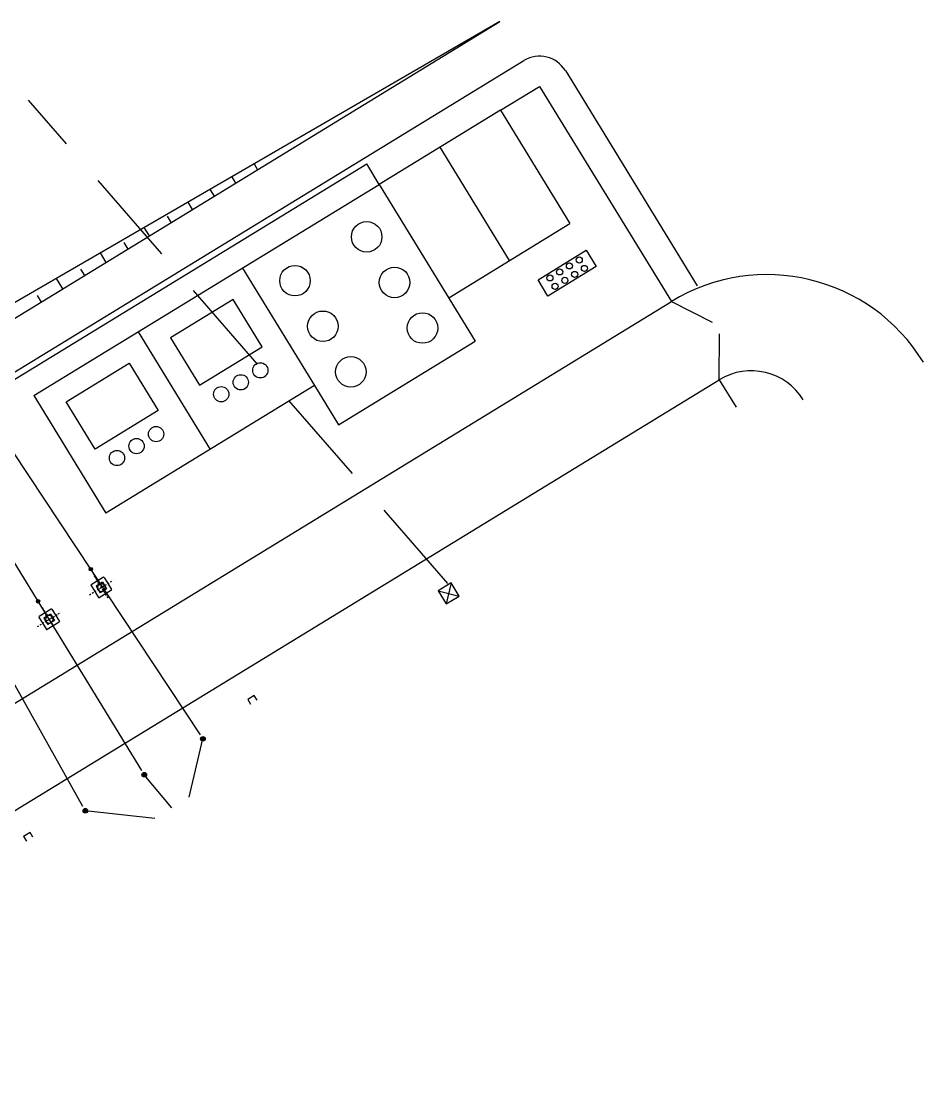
# Model space of a CAD drawing. Header units: millimetres. Extents: x 308437 to 311888, y 6841816 to 6843567.
# Drawn here: x 311677 to 311736, y 6841999.7 to 6842070.3 of the extents above; entities that cross this region are included whole.
import ezdxf

# ---------------------------------------------------------------- set-up
doc = ezdxf.new("R2010")
doc.units = ezdxf.units.MM
doc.linetypes.add('CENTER', pattern=[2, 1.25, -0.25, 0.25, -0.25])
doc.linetypes.add('DASHED', pattern=[19.05, 12.7, -6.35])
for name, color, linetype in [('06EJES', 1, 'CENTER'), ('C-EDIFICIOS', 94, 'Continuous'), ('C-ESTRUCTURA', 94, 'Continuous'), ('E-CIERROS', 40, 'Continuous'), ('E-CONDUCTOR', 40, 'Continuous'), ('E-EQUIPOS', 54, 'Continuous'), ('E-MALLA-TIERRA', 7, 'DASHED'), ('T-TOPOGRAFIA', 60, 'Continuous'), ('T-VIAS', 94, 'Continuous')]:
    doc.layers.add(name, color=color, linetype=linetype)
doc.linetypes.add('CERCO', pattern='A,5,["X",Standard,S=1.8,R=0,X=-1.8,Y=-0.9],5', length=10)

# ---------------------------------------------------------------- blocks, each defined once
blk = doc.blocks.new('conex')
at = {"layer": 'E-CONDUCTOR'}
h = blk.add_hatch(color=256, dxfattribs=at)
h.dxf.hatch_style = 1
h.paths.add_polyline_path([(-150, 0, 1), (150, 0, 1)])
blk.add_circle((0, 0), 150, dxfattribs=at)
blk = doc.blocks.new('Transf._Pot._Disp._Planta')
at = {"layer": '06EJES', "ltscale": 0.08}
for p, q in [((0, -900), (0, 900)), ((-900, 0), (900, 0)), ((0, -250), (0, 250)), ((0, -250), (0, 250)), ((250, 0), (-250, 0))]:
    blk.add_line(p, q, dxfattribs=at)
at = {"layer": 'E-EQUIPOS', "linetype": 'Continuous'}
for p, q in [((-500, 470), (-470, 500)), ((-500, -470), (-500, 470)), ((470, 500), (-470, 500)), ((-250, -250), (-250, 250)), ((250, 250), (-250, 250)), ((250, -250), (250, 250)), ((470, 500), (500, 470)), ((500, -470), (500, 470)), ((-500, -470), (-470, -500)), ((470, -500), (-470, -500)), ((250, -250), (-250, -250)), ((-50, -250), (-50, -350)), ((50, -350), (-50, -350)), ((50, -250), (50, -350)), ((500, -470), (470, -500))]:
    blk.add_line(p, q, dxfattribs=at)
blk.add_circle((0, 0), 250, dxfattribs=at)
blk = doc.blocks.new('Parrón')
at = {"layer": 'E-CONDUCTOR'}
h = blk.add_hatch(color=256, dxfattribs=at)
h.dxf.hatch_style = 1
h.paths.add_polyline_path([(43.865, 13.001, 0.403689), (43.756, 13.113), (43.748, 12.889, 0.424817)])
h.paths.add_polyline_path([(43.756, 13.113, 0.424817), (43.64, 13.001, 0.403689), (43.748, 12.889)])
h = blk.add_hatch(color=256, dxfattribs=at)
h.dxf.hatch_style = 1
h.paths.add_polyline_path([(47.906, 12.998, 0.403689), (47.798, 13.11), (47.79, 12.886, 0.424817)])
h.paths.add_polyline_path([(47.798, 13.11, 0.424817), (47.681, 12.998, 0.403689), (47.79, 12.886)])
at = {"layer": 'C-EDIFICIOS', "linetype": 'Continuous'}
for points in [[(86.352, 24.636), (77.052, 24.636)], [(81.702, 24.636), (81.702, 15.936)], [(86.352, 24.636), (86.352, 15.936)], [(77.052, 15.936), (86.352, 15.936)]]:
    blk.add_lwpolyline(points, dxfattribs=at)
at = {"layer": 'C-ESTRUCTURA'}
for p, q in [((66.443, -0.089), (67.443, -1.089)), ((67.443, -0.089), (66.443, -1.089))]:
    blk.add_line(p, q, dxfattribs=at)
for points in [[(35.402, 0), (35.402, 0.361), (34.902, 0.361), (34.902, 0)], [(52.602, 0), (52.602, 0.361), (52.102, 0.361), (52.102, 0)]]:
    blk.add_lwpolyline(points, dxfattribs=at)
blk.add_lwpolyline([(66.443, -0.089), (66.443, -1.089), (67.443, -1.089), (67.443, -0.089)], close=True, dxfattribs=at)
at = {"layer": 'E-CIERROS', "linetype": 'CERCO', "ltscale": 0.75}
for points in [[(48.902, 26.211), (77.052, 26.211)], [(50.552, 24.636), (77.052, 24.636), (77.052, 26.211)], [(50.552, 24.636), (50.552, 15.611)], [(58.552, 24.636), (58.552, 15.611)], [(66.552, 24.636), (66.552, 15.611)], [(77.052, 24.636), (77.052, 12.611)], [(86.352, 24.636), (89.352, 24.636)], [(89.352, 24.636), (89.352, 8.111)], [(66.552, 15.611), (50.552, 15.611)], [(66.552, 15.611), (66.552, 12.611)], [(66.552, 12.611), (77.052, 12.611)]]:
    blk.add_lwpolyline(points, dxfattribs=at)
at = {"layer": 'E-CIERROS'}
for points in [[(89.352, 8.111), (90.93, 5.56)], [(89.352, 2.111), (90.93, 4.663)]]:
    blk.add_lwpolyline(points, dxfattribs=at)
at = {"layer": 'E-CIERROS', "linetype": 'CERCO'}
blk.add_lwpolyline([(89.352, 2.111), (89.352, 0)], dxfattribs=at)
at = {"layer": 'E-CONDUCTOR'}
for p, q in [((39.242, 0), (40.772, 42.403)), ((43.752, 0), (43.752, 42.44)), ((48.263, 0), (46.733, 42.403))]:
    blk.add_line(p, q, dxfattribs=at)
for points in [[(47.794, 13.004), (47.752, 11.961)], [(42.841, -3.106), (39.229, -0.314)], [(44.167, -3.107), (43.751, -0.314)], [(45.493, -3.109), (48.252, -0.314)]]:
    blk.add_lwpolyline(points, dxfattribs=at)
for centre in [(43.752, 13.001), (47.794, 12.998)]:
    blk.add_circle(centre, 0.113, dxfattribs=at)
at = {"layer": 'E-EQUIPOS', "linetype": 'Continuous'}
for points in [[(52.14, 23.194), (56.965, 23.194), (56.965, 19.561), (52.14, 19.561)], [(64.965, 23.194), (60.14, 23.194), (60.14, 19.561), (64.965, 19.561)]]:
    blk.add_lwpolyline(points, close=True, dxfattribs=at)
blk.add_lwpolyline([(82.652, 13.886), (86.352, 13.886), (86.352, 12.636), (82.652, 12.636), (82.652, 13.886)], dxfattribs=at)
for centre, radius in [((69.052, 22.136), 1), ((74.552, 22.136), 1), ((69.052, 18.636), 1), ((74.552, 18.636), 1), ((53.052, 18.311), 0.5), ((54.552, 18.311), 0.5), ((56.052, 18.311), 0.5), ((61.052, 18.311), 0.5), ((62.552, 18.311), 0.5), ((64.052, 18.311), 0.5), ((69.052, 15.136), 1), ((74.552, 15.136), 1), ((83.379, 13.586), 0.2), ((84.129, 13.586), 0.2), ((84.879, 13.586), 0.2), ((85.629, 13.586), 0.2), ((83.379, 12.936), 0.2), ((84.129, 12.936), 0.2), ((84.879, 12.936), 0.2), ((85.629, 12.936), 0.2)]:
    blk.add_circle(centre, radius, dxfattribs=at)
at = {"layer": 'E-MALLA-TIERRA', "ltscale": 0.5}
blk.add_lwpolyline([(67.235, 0), (60.339, 41.321)], dxfattribs=at)
at = {"layer": 'T-TOPOGRAFIA', "ltscale": 0.015}
for p, q in [((55.811, 29.611), (55.811, 30.413)), ((59.131, 29.611), (59.131, 30.333)), ((54.15, 30.111), (54.15, 29.611)), ((57.471, 30.111), (57.471, 29.611)), ((60.791, 30.111), (60.791, 29.611)), ((62.451, 29.611), (62.451, 30.254)), ((64.112, 30.111), (64.112, 29.611)), ((65.772, 29.611), (65.772, 30.175)), ((67.432, 30.111), (67.432, 29.611)), ((69.092, 29.611), (69.092, 30.095)), ((70.753, 30.056), (70.753, 29.611)), ((15.355, 29.611), (89.353, 29.611))]:
    blk.add_line(p, q, dxfattribs=at)
blk.add_lwpolyline([(89.353, 29.611), (14.184, 31.407, 0.260308), (9.871, 29.132), (-5.734, 5.108)], format="xyb", dxfattribs=at)
at = {"layer": 'T-VIAS', "linetype": 'ByBlock'}
for p, q in [((15.352, 26.611), (89.353, 26.611)), ((11.352, 8.111), (89.352, 8.111)), ((11.352, 2.111), (89.352, 2.111))]:
    blk.add_line(p, q, dxfattribs=at)
blk.add_lwpolyline([(91.327, 24.636), (91.327, 8.111)], dxfattribs=at)
for centre, radius in [((89.352, 24.636), 1.975), ((89.352, -3.889), 12), ((89.352, -1.889), 4)]:
    blk.add_arc(centre, radius, 0, 90, dxfattribs=at)
at = {"xscale": 0.001, "yscale": 0.001, "zscale": 0.001}
for p in [(43.751, -0.314), (48.252, -0.314)]:
    blk.add_blockref('conex', p, dxfattribs=at)
at = {"layer": 'E-CONDUCTOR', "xscale": 0.001, "yscale": 0.001, "zscale": 0.001}
blk.add_blockref('conex', (39.229, -0.314), dxfattribs=at)
at = {"layer": 'E-EQUIPOS', "lineweight": 0, "ltscale": 2, "xscale": -0.001, "yscale": 0.001, "zscale": 0.001, "rotation": 180}
for p in [(43.752, 11.611), (47.752, 11.611)]:
    blk.add_blockref('Transf._Pot._Disp._Planta', p, dxfattribs=at)

msp = doc.modelspace()

# ---------------------------------------------------------------- block references
at = {"rotation": 31.45904213535047}
msp.add_blockref('Parrón', (311647.552, 6841998.376), dxfattribs=at)

doc.saveas('drawing.dxf')
